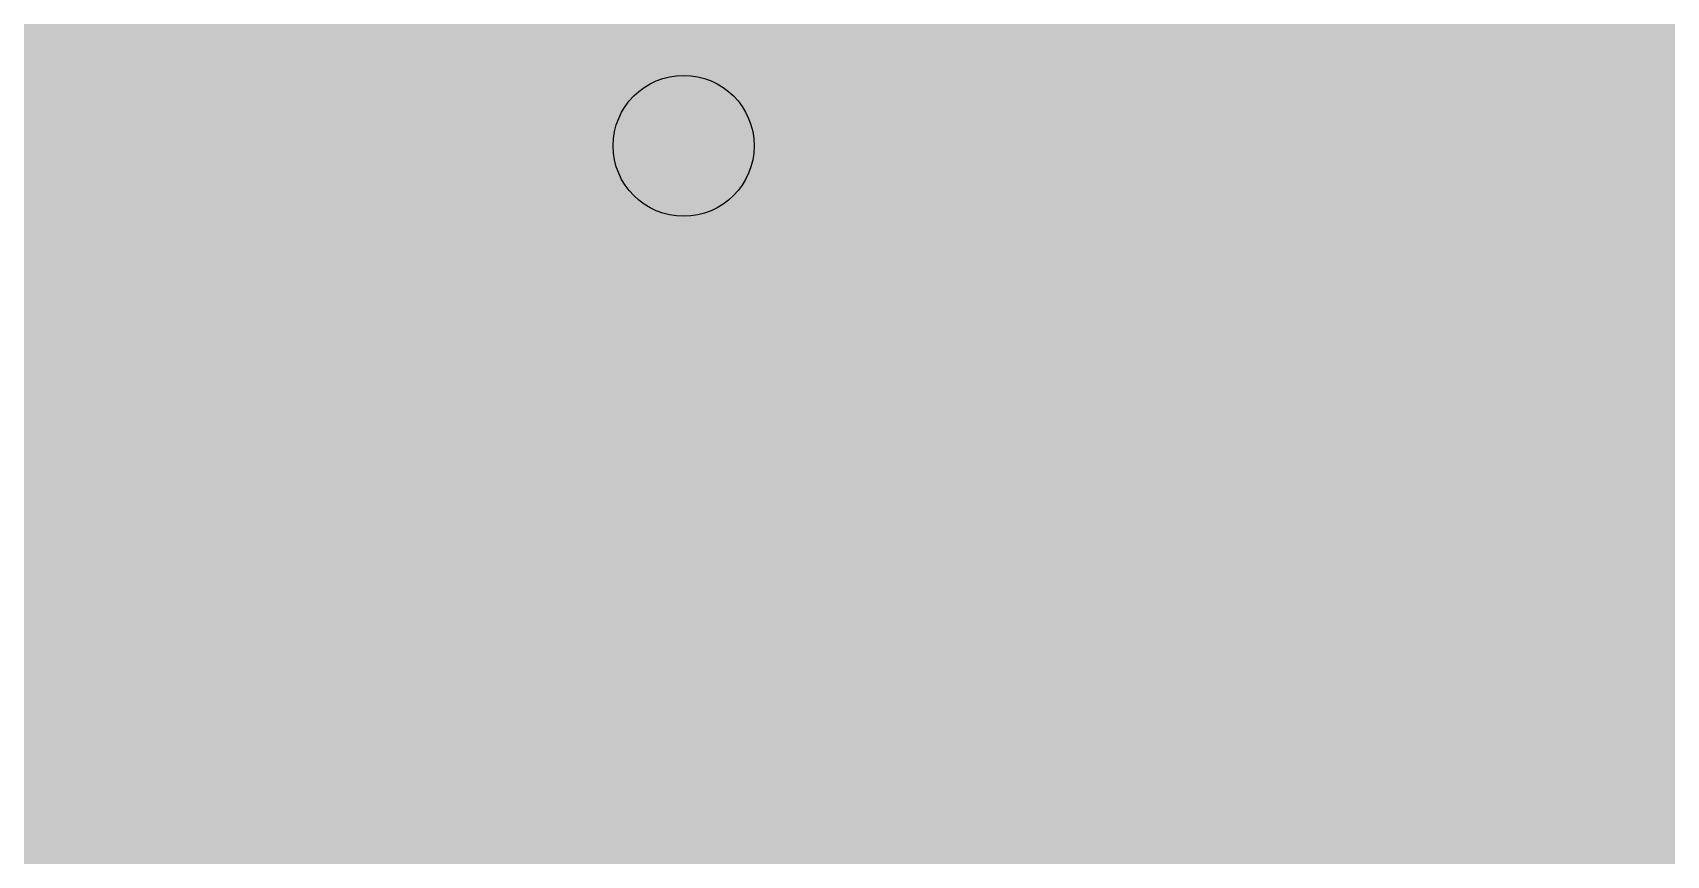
# Model space of a CAD drawing. Header units: millimetres. Extents: x -0.08 to 5.25, y -0.08 to 2.73.
# Drawn here: x 0.8 to 1.0549, y 0.3464 to 0.4748 of the extents above; entities that cross this region are included whole.
import ezdxf

# ---------------------------------------------------------------- set-up
doc = ezdxf.new("R2010")
doc.units = ezdxf.units.MM
doc.header["$MEASUREMENT"] = 0
doc.layers.add('BottomLayer', color=5, linetype='Continuous')
doc.layers.add('TopLayer', color=1, linetype='Continuous')

msp = doc.modelspace()

# ---------------------------------------------------------------- hatches: boundary and pattern name
at = {"layer": 'BottomLayer'}
for points in [[(0.64422, 0.69896), (0.65978, 0.71452), (0.90935, 0.46494), (0.8938, 0.44939)], [(0.90157, 0.44617), (0.90157, 0.46817), (1.61683, 0.46817), (1.61683, 0.44617)], [(0.62, 0.387), (0.62, 0.427), (1.5715, 0.427), (1.5715, 0.387)]]:
    msp.add_hatch(color=5, dxfattribs=at).paths.add_polyline_path(points)
h = msp.add_hatch(color=5, dxfattribs=at)
edge = h.paths.add_edge_path()
edge.add_arc((0.90157, 0.45717), 0.011, 0, 360)
h = msp.add_hatch(color=5, dxfattribs=at)
edge = h.paths.add_edge_path()
edge.add_arc((0.90157, 0.45717), 0.011, 0, 360)
at = {"layer": 'TopLayer'}
msp.add_hatch(color=1, dxfattribs=at).paths.add_polyline_path([(1.208, 0.59482), (0.79784, 0.59482), (0.79784, 0.092), (1.208, 0.092)])

# ---------------------------------------------------------------- linework, layer by layer
at = {"layer": 'BottomLayer'}
msp.add_circle((0.90157, 0.45717), 0.011, dxfattribs=at)
msp.add_circle((0.90157, 0.45717), 0.011, dxfattribs=at)

doc.saveas('drawing.dxf')
